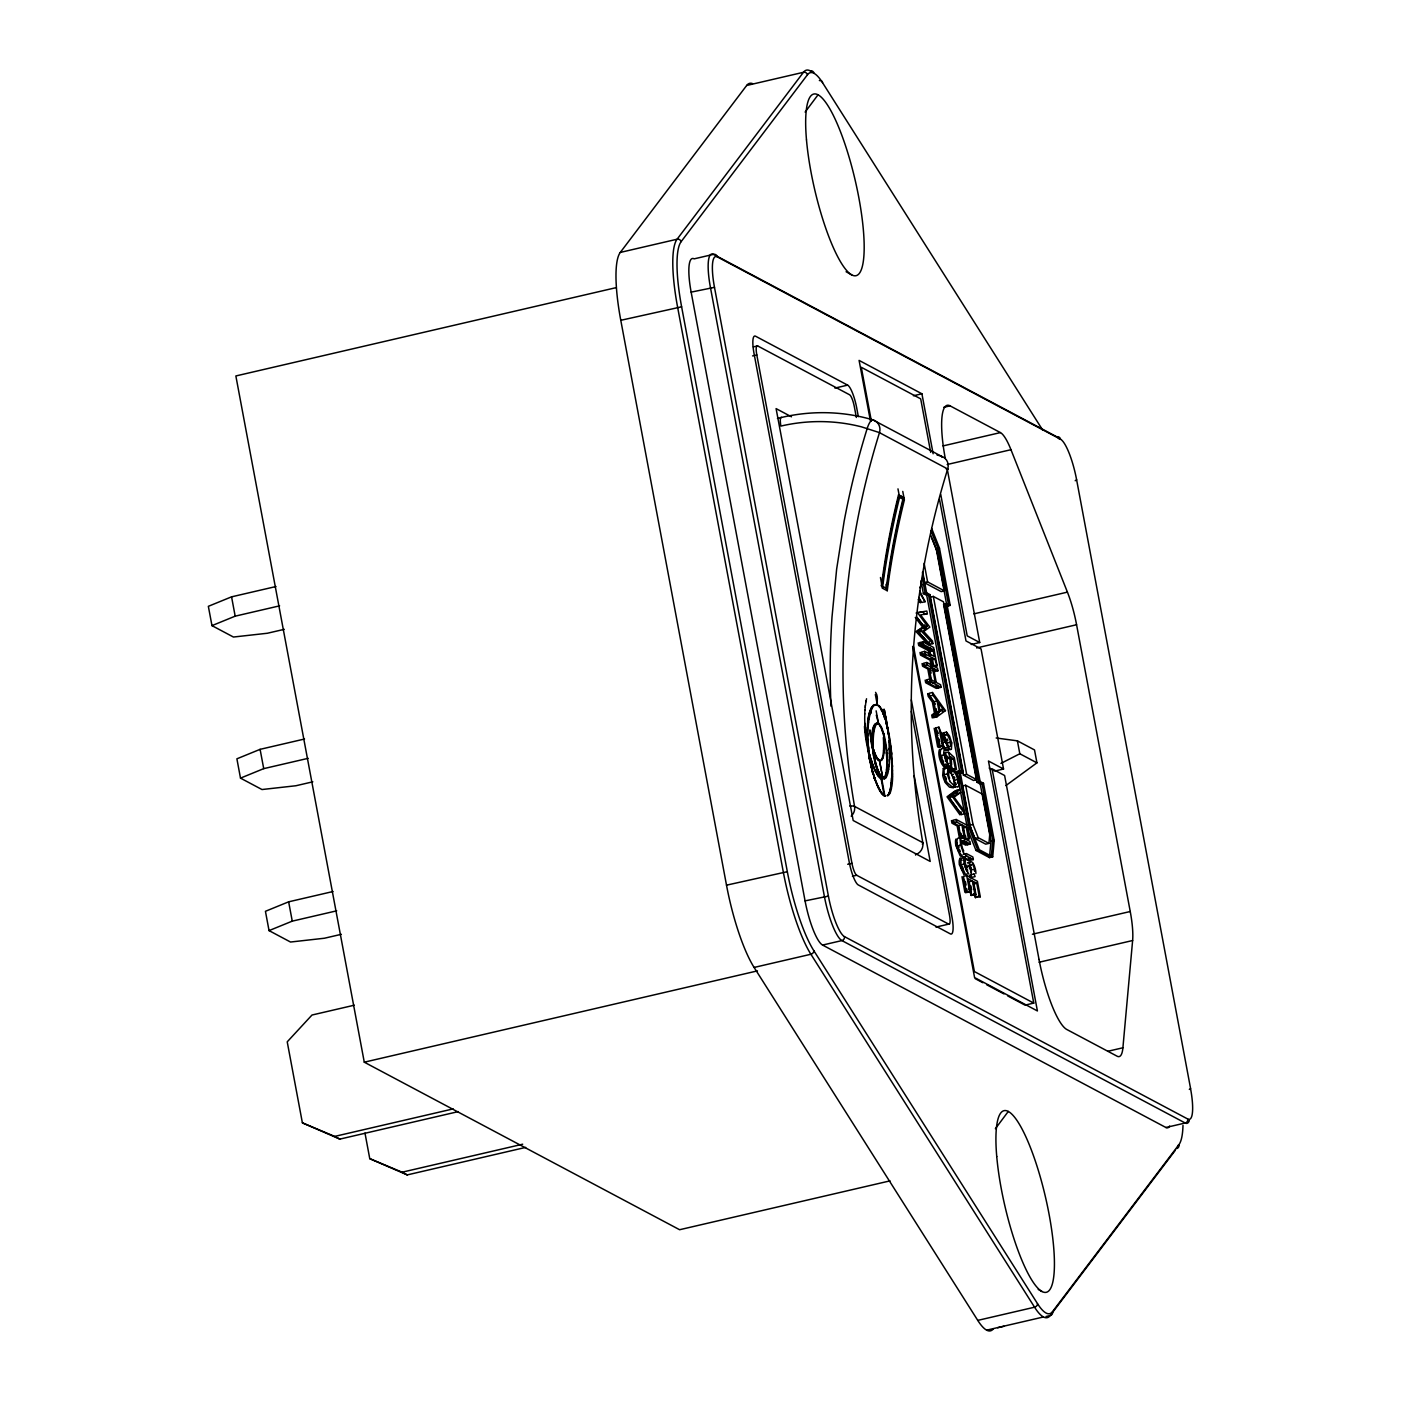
<?xml version="1.0" encoding="UTF-8"?>
<svg xmlns="http://www.w3.org/2000/svg" width="1401" height="1401" viewBox="0 0 1401 1401"><rect width="100%" height="100%" fill="white"/><g stroke="black" fill="none" stroke-linecap="round" stroke-linejoin="round"><path stroke-width="1.5" d="M891.912 772.827L891.859 771.128M891.701 776.487A46.075 9.089 83.5 0 0 891.772 773.527L891.894 770.165A46.058 8.879 83.9 0 0 891.859 766.82L891.736 765.366M889.372 756.943L889.372 753.125M892.542 773.79L892.542 770.2M872.193 739.378L872.245 737.609M954.291 784.595L954.291 784.525A8.424 1.874 76.9 0 1 954.274 785.278M872.893 737.539L872.841 739.308A27.512 7.53 83 0 0 872.841 742.495L872.911 743.318M864.767 713.862L864.925 710.009M867.289 730.884L867.359 727.364L867.289 730.762A46.058 13.502 82.8 0 0 867.201 734.071M947.199 762.809L948.442 763.563A15.709 3.502 76.9 0 0 948.81 763.843L945.745 764.718M883.628 748.257L883.593 748.817A27.39 5.954 83.4 0 1 883.506 750.288M884.259 748.081L884.241 748.817A27.372 5.989 83.3 0 1 884.189 750.323L884.136 750.778M891.789 776.697L891.789 778.273M886.78 765.874L886.798 765.121A27.39 6.042 83.8 0 0 886.78 761.181L886.798 760.358A27.39 5.762 83.6 0 0 886.763 758.659L886.71 757.941A27.39 5.727 83.6 0 0 886.185 750.778L886.08 750.008A27.39 5.762 83.6 0 0 885.87 748.116L885.747 747.223A27.39 6.042 83.8 0 0 884.661 740.288L884.469 739.518M889.302 759.902L889.25 761.216M892.437 778.185L892.49 776.872M886.78 765.787L886.78 765.682A27.39 5.954 83.4 0 1 886.675 767.258M887.428 765.699L887.446 765.051A27.372 5.972 83.7 0 0 887.393 761.181L887.446 760.288A27.355 5.727 83.6 0 0 886.5 748.046L886.395 747.153A27.372 5.972 83.7 0 0 885.257 740.323L885.134 739.553A27.372 6.094 83.8 0 0 884.767 737.907L884.609 737.066A27.39 6.322 84.1 0 0 883.646 733.459L883.611 733.406M891.789 776.925L891.736 778.01M868.095 726.979L867.937 730.814A45.988 13.362 82.9 0 0 867.955 734.142M867.447 727.031L867.394 726.891A46.075 13.152 83.1 0 1 867.604 723.914M883.523 750.428L883.471 751.041A27.407 6.042 83.2 0 1 883.33 752.302L883.295 753.002A27.407 6.147 83 0 1 883.12 754.141L883.068 754.701A27.407 6.217 82.8 0 1 882.823 755.787L882.77 756.225M886.693 767.31L886.658 767.836A27.407 6.042 83.2 0 1 886.518 769.272L886.483 769.814M947.619 745.927L946.848 743.178M889.022 764.928L888.917 766.102M892.192 781.898L892.087 783.071M891.491 781.933L891.439 783.159M988.931 843.402L989.842 833.42L982.504 794.192L965.657 785.243L962.417 785.996L969.755 825.224L975.008 838.463L985.691 844.155L988.931 843.402L978.248 837.71L972.995 824.453L965.657 785.243M976.882 782.248L980.122 781.495L983.502 783.282L994.202 840.46L992.714 856.852L989.456 857.605L990.945 841.213L980.245 784.035L976.882 782.248L943.573 604.339L946.831 603.586L950.193 605.372L939.493 548.194L931.665 528.422M1039.034 959.492A63.518 14.15 76.9 0 0 1066.774 1029.472L1117.105 1056.196A45.147 10.052 76.9 0 0 1122.902 1047.79L1132.621 940.526L1039.052 962.259M865.153 707.05L865.275 705.719M867.674 724.072L867.709 722.916M868.322 724.002L868.445 722.688M961.033 864.767L965.412 874.382L968.686 873.646L965.797 869.268L965.324 865.415M966.567 867.324L966.813 865.082M969.86 865.993L966.585 867.131M970.998 867.639L970.543 871.422M867.692 723.844L867.727 722.688M867.709 723.616L867.762 722.478A46.075 12.872 83.4 0 1 868.182 718.731M966.532 867.569L966.27 869.688M969.807 866.624L969.51 868.97M969.86 865.941L970.052 864.312M872.49 733.879L872.56 733.196A27.407 7.198 83.4 0 1 872.7 731.795L872.823 731.217A27.407 7.11 83.6 0 1 873.401 728.31L873.559 727.855M873.138 733.826L873.226 733.126A27.372 7.145 83.5 0 1 873.716 730.026M967.583 870.161L967.39 871.597M955.727 785.155L955.727 785.103A8.424 1.874 76.9 0 0 955.78 784.262L955.78 784.122A6.672 1.489 76.9 0 0 955.727 782.914M883.961 752.757L884.013 752.284A27.372 6.094 83.1 0 0 884.154 751.024M887.113 769.885L887.183 769.237A27.372 6.094 83.1 0 0 887.323 767.993L887.341 767.223A27.372 5.989 83.3 0 0 887.446 765.839M946.901 765.717L946.183 767.275L949.755 766.662A19.912 4.431 76.9 0 0 950.368 766.75L951.612 764.613L951.297 759.64M887.131 769.955A27.39 6.182 82.9 0 1 886.973 771.145L886.956 771.075M886.921 771.303L886.886 771.583A27.39 6.269 82.6 0 1 886.693 772.792M888.514 769.324L888.357 770.305M865.765 701.989L865.976 700.815M868.305 719.011L868.445 717.575A46.093 12.504 83.8 0 1 869.093 714.282L869.391 713.319M868.953 718.958L869.145 717.785M868.34 718.801L868.41 717.767M890.931 787.064L891.001 786.119A46.093 9.772 82.8 0 0 891.316 782.756M947.304 748.887L946.848 750.183L950.246 749.482A16.882 3.765 76.9 0 0 950.649 749.588M951.997 771.986L946.463 767.398A19.912 4.431 76.9 0 0 947.111 767.503L948.337 765.646L943.626 753.458L944.467 755.822M948.302 765.787L949.475 766.54M949.3 769.744L948.6 774.893A5.219 1.156 76.9 0 0 949.633 778.22M873.699 729.939L873.821 729.361A27.39 6.987 84 0 1 874.101 728.345L874.224 727.784A27.407 6.917 84.2 0 1 875.012 725.7L875.187 725.298A27.407 6.812 84.7 0 1 876.133 723.984L876.168 723.932M886.027 772.809L885.975 773.072A27.407 6.304 82.5 0 1 885.257 775.401L885.134 775.751A27.407 6.41 82 0 1 884.802 776.364L884.696 776.574A27.407 6.445 81.8 0 1 884.276 777.1M886.658 772.792L886.588 773.107A27.407 6.34 82.4 0 1 886.325 774.21L886.203 774.525M948.705 748.905L948.179 750.025A16.409 3.66 76.9 0 1 948.057 750.165M869.828 714.528L870.074 713.547M890.108 790.847L890.265 789.796A46.11 10.122 82.2 0 0 890.773 787.012M890.248 790.322L890.16 790.199A46.11 10.402 81.6 0 1 889.267 792.423M890.843 790.357L890.878 790.217A46.093 10.297 81.8 0 0 891.631 787.642M890.125 790.322L890.09 790.462A46.11 10.402 81.6 0 1 889.32 792.703L889.04 793.246M950.649 746.225L950.193 740.341L947.514 735.157A17.477 3.888 76.9 0 0 947.234 734.895L946.516 732.128L943.276 732.881L943.976 735.648A17.477 3.888 76.9 0 1 944.204 735.84L947.566 744.194M1190.587 1088.577L1076.616 479.772A36.759 8.196 76.9 0 0 1060.557 439.266A3.345 3.205 -62 0 0 1056.774 436.779L713.477 254.352L694.16 258.852A40.104 8.931 76.9 0 0 691.148 292.126L805.067 900.878A40.104 8.931 76.9 0 0 822.58 945.062L1165.895 1127.49L1185.211 1123.007A3.345 3.205 -62 0 0 1187.768 1119.031A36.759 8.196 76.9 0 0 1190.535 1088.542L1189.326 1089.435M950.193 763.545L950.158 758.834M870.476 710.36L870.494 709.957A46.11 11.891 85.1 0 1 871.545 707.803L871.755 707.347M882.718 756.277A27.407 6.304 82.5 0 1 882.07 758.449L882.087 758.484M882.735 758.379L882.63 758.641A27.407 6.427 81.9 0 1 881.754 760.078M959.615 859.076L960.315 857.902L961.296 860.529M961.086 858.743L965.044 856.799L966.025 859.426L962.767 860.179M964.343 857.99L965.044 856.799M882.035 758.606L882.017 758.659A27.407 6.41 82 0 1 881.089 760.13M886.15 776.066L886.01 776.364A46.128 10.578 81 0 1 884.994 777.87M885.8 775.611L885.905 775.348A27.407 6.392 82.1 0 0 886.203 774.63M886.745 776.066L886.78 775.961A46.128 10.525 81.2 0 0 887.639 774.053M967.285 862.981L970.525 862.228M957.811 786.854L955.272 786.784L950.368 781.968A14.921 3.327 76.9 0 1 949.79 780.935L949.72 780.795M874.522 725.35L874.417 725.56A27.407 6.952 84.1 0 0 873.541 727.784M955.254 786.837L955.237 786.872A18.003 4.01 76.9 0 1 955.114 787.064L953.626 787.415A18.003 4.01 76.9 0 0 953.731 787.239L953.888 786.942A12.539 2.784 76.9 0 0 954.011 786.661M871.58 708.013L871.877 707.155A46.128 11.698 85.7 0 1 872.963 705.614L873.226 705.474M919.739 587.684L921.858 584.567M805.12 112.098L818.044 94.795M995.375 1128.716L1008.3 1111.431M993.449 1328.708A83.552 18.616 76.9 0 1 977.758 1320.39L754.106 967.443A83.552 18.616 76.9 0 1 726.506 885.169L620.783 320.304A83.552 18.616 76.9 0 1 620.293 252.425L746.663 85.479A83.552 18.616 76.9 0 1 752.565 83.622M1182.987 1125.388A80.207 17.863 76.9 0 1 1178.906 1144.67L1052.536 1311.616A80.207 17.863 76.9 0 1 1037.493 1303.63L813.823 950.684A80.207 17.863 76.9 0 1 787.327 871.685L681.622 306.819A80.207 17.863 76.9 0 1 681.131 241.655L807.501 74.708A80.207 17.863 76.9 0 1 822.562 82.712L1042.694 430.107M1175.299 1150.326L1050.242 1315.521L1046.039 1316.502M888.094 794.752L888.146 794.682A46.128 10.578 81 0 0 889.005 793.071M884.504 778.868A46.145 10.858 80.4 0 0 885.274 778.291L885.66 777.87M951.297 749.412A16.409 3.66 76.9 0 0 951.402 749.307L951.769 743.003M943.258 768.519L942.733 775.208M939.581 749.342C937.584 752.95 939.686 763.685 945.027 767.766A19.912 4.431 76.9 0 0 945.64 767.853L945.325 767.836M941.052 748.992C939.02 752.582 941.262 762.792 946.06 767.188M887.831 795.05L887.884 794.98A46.128 10.683 80.4 0 1 887.078 795.61M944.309 748.239L943.696 753.213M945.745 768.448L944.011 769.569L944.204 774.858A8.529 1.891 76.9 0 0 946.463 781.39L946.551 781.688A14.921 3.327 76.9 0 0 947.076 782.651L953.328 787.782L949.475 787.134L945.675 783.124A14.921 3.327 76.9 0 1 945.062 782.038L945.062 782.038M873.103 705.596L873.086 705.929A46.128 11.698 85.7 0 0 871.895 707.26M873.156 705.876L873.348 705.368A46.128 11.593 86.2 0 1 874.206 704.738M947.969 767.415L947.461 774.105A8.529 1.891 76.9 0 0 949.703 780.637M957.986 786.732L958.354 786.311A18.003 4.01 76.9 0 0 958.459 786.154L958.617 785.856A12.539 2.784 76.9 0 0 958.792 785.331L958.827 785.19A10.175 2.259 76.9 0 0 958.967 784.455L958.985 784.35A8.424 1.874 76.9 0 0 959.02 783.509L959.02 783.369A6.672 1.489 76.9 0 0 958.722 780.094L958.652 779.832A8.143 1.821 76.9 0 0 956.445 773.387M943.328 768.448L944.887 768.168M940.036 711.375L943.101 709.116L938.425 702.759L940.036 711.375L936.796 712.128L936.148 708.678M932.436 692.497L945.447 710.605L936.989 716.822L933.731 717.575L933.206 714.755L939.178 712.006L937.111 700.955L932.961 695.316L932.436 692.497L929.178 693.25L929.721 696.087L933.854 701.708L935.921 712.759M933.206 714.755L939.178 712.006M937.339 714.177L932.26 717.907L931.735 715.088L934.449 713.091L932.383 702.059L928.233 696.42L927.707 693.6L935.465 704.143M933.731 717.575L938.81 713.845M948.495 796.451L956.971 790.234L960.21 789.481L951.752 795.698L948.495 796.451L961.524 814.559L964.764 813.806L951.752 795.698M952.698 795.838L949.37 798.272L959.51 812.072L960.035 814.892L947.023 796.801L955.482 790.584L956.025 793.404M952.505 796.714L960.736 792.301L954.099 797.187L964.238 810.986M1005.848 785.593L1036.933 762.845L1034.516 749.938L1017.406 740.849L996.164 737.994M927.322 613.708L920.545 614.916L929.826 627.123L923.679 631.483L932.418 640.957L932.908 643.619L929.669 644.372L917.497 630.783L927.322 625.967L917.48 612.622L926.814 611.029L927.322 613.708L924.065 614.461L923.574 611.782L916.096 613.06M917.497 630.783L927.322 625.967M922.086 630.66L918.951 632.587L927.69 642.061L928.198 644.705L916.114 631.658L922.594 627.07L915.291 617.456M923.557 630.327L926.674 628.401M1000.909 763.405L1019.823 753.756L1036.933 762.845M275.997 586.529L231.568 596.844L208.346 606.318L211.971 625.634L233.442 637.035L267.363 633.252L284.28 629.329M211.971 625.634L235.175 616.16L279.605 605.845M304.542 739.01L260.096 749.342L236.892 758.817L240.499 778.133L261.987 789.534L295.891 785.751L312.826 781.811M240.499 778.133L263.721 768.641L308.15 758.326M333.07 891.509L288.641 901.824L265.437 911.298L269.045 930.614L290.515 942.032L324.437 938.232L341.354 934.309M269.045 930.614L292.266 921.14L336.695 910.825M875.695 704.703L874.889 705.001A46.145 11.576 86.4 0 0 874.049 705.649L873.734 705.894A46.145 11.628 86 0 0 872.595 707.558M1075.197 480.736L1076.668 479.807M948.53 767.083L952.102 768.203L955.412 771.461A17.758 3.958 76.9 0 1 955.605 771.758L955.867 772.214A14.728 3.275 76.9 0 1 956.358 773.072M746.663 85.479L803.456 72.292A83.552 18.616 76.9 0 1 812.317 72.257M620.293 252.425L677.086 239.221L803.456 72.292A3.345 3.205 37.1 0 1 807.501 74.708M616.3 287.608L235.858 375.958L364.278 1062.186L679.608 1229.728L890.02 1180.868M691.148 292.126L714.492 287.363L828.411 896.115A36.759 8.196 76.9 0 0 844.47 936.621L1187.768 1119.031M620.783 320.304L681.622 306.819M753.37 346.888L757.626 345.907L849.601 394.784A10.858 2.417 76.9 0 1 854.347 406.745L856.361 417.48M752.565 355.907L756.803 354.908A10.858 2.417 76.9 0 1 757.626 345.907M834.908 388.095L847.64 385.135A20.787 4.623 76.9 0 1 856.729 408.041L858.34 416.64M777.45 418.391L781.688 417.41A190.483 182.305 -62 0 1 872.998 419.897L941.227 456.166A10.437 2.977 -73.6 0 1 941.997 457.391M913.399 395.765L921.911 393.786L933.136 453.784M943.696 407.323L950.071 405.852L1000.402 432.594A45.147 10.052 76.9 0 1 1010.962 449.686L1067.422 592.133A45.147 10.052 76.9 0 1 1076.581 624.741L1130.239 911.508A45.147 10.052 76.9 0 1 1132.621 940.544M942.978 445.921L1000.402 432.594M947.164 464.519L1010.962 449.703M930.754 535.094L936.253 548.947L939.493 548.194M922.418 572.361L924.362 582.676L927.602 581.923L944.449 590.872L937.111 551.661L931.858 538.404M920.982 580.89L923.364 593.586L926.621 592.833L929.984 594.637L963.275 772.546L960.035 773.299L956.655 771.513L969.404 838.621L966.165 839.374L965.447 835.539M944.449 590.872L941.209 591.625L924.362 582.676M923.364 593.586L926.744 595.39L929.984 594.637M933.346 596.423L930.106 597.176L963.398 775.086L973.502 780.462L976.76 779.709L943.468 601.8L933.346 596.423L966.655 774.333L976.76 779.709M919.651 590.819L925.08 601.712L921.823 602.465L918.723 597.421M950.193 605.372L946.953 606.125L936.253 548.947M973.853 613.866L1067.422 592.133M917.585 631.308L920.842 630.555L932.908 643.619M930.387 648.243L930.877 650.835L920.177 645.16L919.704 642.569L922.944 641.816L933.644 647.49L934.134 650.082L929.931 651.027L930.702 655.16M920.177 645.16L923.434 644.39L922.944 641.816M924.73 651.377L921.49 652.13L921.981 654.722L931.577 659.818L934.817 659.065L937.076 665.86L934.274 650.852L933.171 650.274L934.344 656.474L924.73 651.377L925.22 653.969L934.817 659.065M934.274 650.852L929.931 651.027M921.981 654.722L925.22 653.969M971.208 644.495L979.719 642.516L947.286 469.23M976.62 647.945L1076.563 624.741M931.823 669.976L934.747 671.534L938.005 670.764L937.514 668.189L926.814 662.498L923.574 663.251L924.047 665.843L929.266 668.61L932.506 667.857L935.132 681.832L929.914 679.047L926.674 679.818L927.147 682.392L937.847 688.084L941.104 687.331L940.614 684.739L936.218 682.41L932.978 683.163M924.047 665.843L927.304 665.09L932.506 667.857M931.577 659.818L932.733 666.035L935.991 665.282M932.733 666.035L937.076 665.86M927.147 682.392L930.404 681.639L941.104 687.331M929.721 696.087L932.961 695.316M933.854 701.708L937.111 700.955M939.861 709.869L943.101 709.116M942.208 711.358L945.447 710.605M947.829 746.838L941.157 733.826L943.503 746.365L939.16 746.54L935.675 727.925L938.915 727.154C949.318 755.051 947.882 738.66 941.84 733.266M943.784 735.507L947.041 734.737M941.997 742.775L945.237 742.022M947.374 742.933L950.614 742.18M939.16 746.54L942.4 745.787L944.099 747.293M945.78 750.603L945.29 748.011L941.752 748.747M946.288 747.521L949.528 746.768M940.614 755.612L943.854 754.859M950.281 759.64L953.503 758.939L955.342 768.729L956.445 769.307L954.221 757.416L948.389 751.987L945.237 753.108M948.074 768.519L951.332 767.766M952.102 769.482L955.342 768.729M947.847 770.76C952.82 768.168 957.041 774.63 957.601 779.534M953.188 770.06L956.445 769.307M956.655 771.513L959.913 770.743L963.275 772.546M944.186 774.7L947.426 773.947M963.398 775.086L966.655 774.333M957.583 779.411L954.361 780.287L951.156 773.299A14.728 3.275 76.9 0 1 951.629 774.158L951.699 774.298M939.528 499.544L965.99 640.94L981.068 648.943L1003.536 769.026L994.798 771.058L989.141 768.046M951.559 787.134L954.869 786.416M980.245 784.035L983.502 783.282M948.6 796.976L951.839 796.223M966.9 825.171L956.2 819.497L952.943 820.25L953.433 822.842L958.652 825.609L961.892 824.856L964.694 839.724L962.907 835.521M953.433 822.842L956.69 822.089L961.892 824.856M969.755 825.224L972.995 824.453M968.319 838.043L966.287 827.185L963.03 827.938L965.061 838.796L969.404 838.621M992.714 856.852L979.229 849.689L970.613 827.938L967.373 828.692L975.989 850.442L989.456 857.605M726.506 885.169L787.327 871.685M958.652 825.609L960.683 836.467L965.026 836.292L962.995 825.434L966.287 827.185M960.683 836.467L965.026 836.292M958.074 838.096L961.331 837.343M847.693 864.277L851.948 863.296A10.858 2.417 76.9 0 0 856.694 875.257L948.67 924.135A10.858 2.417 76.9 0 0 949.493 915.133L911.35 711.34M960.228 838.796L963.485 838.043L969.947 841.476L970.42 844.067L967.18 844.821L960.771 841.406L964.028 840.653L970.42 844.067M975.008 838.463L978.248 837.71M963.188 854.347L966.445 853.594L972.854 856.992L973.327 859.584L970.087 860.337C963.538 860.196 953.17 847.132 960.648 844.575A9.719 2.172 76.9 0 1 960.771 837.903M990.945 841.213L994.202 840.46M852.438 876.238L856.694 875.257M975.989 850.442L979.229 849.689M963.625 856.904L966.865 856.151L973.327 859.584M354.313 1005.2L312.003 1015.024L287.223 1041.836L302.388 1122.849L339.83 1139.118L458.32 1111.606M968.494 862.508L971.734 861.755M805.067 900.878L828.411 896.115M961.068 864.96L964.256 863.857M969.019 865.117L972.276 864.364M967.986 866.256L971.243 865.503M980.297 896.815L979.211 896.237L976.777 883.313L973.537 884.066L975.954 896.99L980.297 896.815L977.39 881.299L966.708 875.625L963.45 876.378L966.357 891.894L970.7 891.719L966.357 891.894M973.783 893.645L975.586 897.918L972.399 880.966L969.142 881.737L971.576 894.661L972.662 895.239L975.919 894.486L973.502 881.562L976.777 883.313M971.576 894.661L975.919 894.486M975.954 896.99L979.211 896.237M822.58 945.062L841.896 940.579L1185.211 1123.007A40.104 8.931 76.9 0 0 1189.361 1120.537M754.106 967.443L810.899 954.256A3.345 2.749 -32.4 0 0 813.823 950.684M935.938 927.094L948.67 924.135M364.278 1062.186L757.468 970.875M1032.414 934.222L1130.239 911.508M302.388 1122.849L334.716 1136.404L453.206 1108.891M1003.536 769.026L988.458 761.006L1033.763 1003.098L1025.024 1005.13L1007.774 995.953M364.978 1133.076L369.759 1158.662L402.105 1172.199L522.696 1144.197M369.759 1158.662L407.218 1174.914L525.69 1147.401M1107.998 1051.24L1122.884 1047.79M977.758 1320.39L1034.568 1307.203A3.345 2.749 -32.4 0 0 1037.493 1303.63M986.654 1330.162L1043.447 1316.975M997.652 1327.745L1003.957 1326.274M882.823 779.131L881.089 778.851A46.128 10.7 79.9 0 1 879.04 777.135L877.902 775.804M875.572 692.339C879.898 698.731 874.399 704.703 878.97 705.754M885.572 795.978L884.889 795.715A46.163 10.735 80 0 1 882.858 794.122M955.902 784.367L954.519 783.895A6.602 1.471 76.9 0 0 954.449 780.392M881.387 585.828L882.035 585.881A782.686 749.062 -62 0 1 899.144 495.096L898.514 494.938A783.352 749.693 -62 0 0 881.387 585.828L886.815 588.438A782.686 749.062 -62 0 1 903.925 497.635L899.144 495.096M886.815 588.438L886.185 588.367A783.352 749.693 -62 0 1 903.312 497.495L898.514 494.938M950.001 769.674L951.822 770.357M882.122 779.236L881.159 778.886L884.259 795.821L885.239 795.943M885.292 796.206L884.276 795.593A46.11 10.7 79.9 0 1 882.157 793.842L881.141 792.668A46.128 10.788 80.2 0 1 879.986 791.057L879.548 790.269M877.902 705.456L876.168 704.44L877.044 704.721A46.163 11.576 86.7 0 0 875.975 704.65M876.29 704.721L876.361 704.738A46.128 11.558 86.6 0 0 875.327 704.685M946.253 468.985L948.092 469.212L879.198 432.524L861.597 426.885A179.696 171.973 -62 0 0 826.485 421.736L824.401 421.666A179.748 172.025 -62 0 0 784.175 425.344L780.9 426.079A10.437 2.329 76.9 0 1 781.688 417.41M884.907 795.856L884.259 795.821A46.128 10.7 79.9 0 1 882.21 794.104L881.947 793.877M884.889 796.101L881.719 778.746M945.412 750.516L945.517 750.568A16.882 3.765 76.9 0 0 945.92 750.691M844.47 936.621A3.345 3.205 -62 0 1 841.896 940.579A40.104 8.931 76.9 0 1 824.383 896.395L710.465 287.643A40.104 8.931 76.9 0 1 713.477 254.352A3.345 3.205 -62 0 1 717.259 256.856L1060.557 439.266M921.911 393.786L859.093 360.407L870.371 420.633M847.64 385.135L755.612 336.24A20.787 4.623 76.9 0 0 754.036 353.49L849.216 862.053A20.787 4.623 76.9 0 0 858.305 884.959L950.333 933.872A20.787 4.623 76.9 0 0 951.909 916.622L911.333 699.887M791.495 416.815L776.101 408.619L853.174 820.496L930.194 861.422L914.135 775.611M897.971 488.861L899.582 497.408L904.363 499.947A782.686 749.062 -62 0 0 887.253 590.749L882.455 588.21L880.458 577.51M979.719 642.516L967.215 635.879L940.754 494.483M919.704 642.569L934.134 650.082M929.546 651.955L928.443 651.377L929.231 655.51M925.763 655.545L920.019 652.481L920.492 655.073L930.089 660.169L931.262 666.368M938.005 670.764L933.609 668.435L936.218 682.41M925.658 665.493L922.086 663.601L922.576 666.193L927.795 668.96L930.036 680.921M930.404 682.917L925.185 680.15L925.676 682.742L936.376 688.416L935.886 685.842M955.044 822.492L951.472 820.601L951.962 823.175L957.163 825.942L959.195 836.817L960.298 837.395L958.266 826.537M960.368 839.987L965.219 842.579L965.709 845.153L960.893 842.596M972.399 880.966L968.284 878.795L971.191 895.589L968.704 887.621M1033.763 1003.098L974.378 971.541L913.61 646.842M975.219 978.651L982.872 982.731M986.707 984.763L1003.957 993.922M334.716 1136.404L339.83 1139.118M402.105 1172.199L407.218 1174.914M966.83 856.116L963.258 852.456L960.736 845.066M846.099 271.741L851.755 274.911M948.565 771.11L950.999 773.054A17.758 3.958 76.9 0 0 950.684 772.564L947.847 769.622M1038.229 1289.428L1042.011 1291.529M877.376 705.123L875.327 694.493M944.256 765.051L944.116 764.964A15.709 3.502 76.9 0 1 943.714 764.666L940.211 756.417A5.832 1.296 76.9 0 1 939.983 753.843M963.976 874.749L959.527 864.96M946.516 732.128L949.528 736.015L951.717 742.775M943.276 732.881L944.957 734.544M949.755 749.185L948.179 747.416M942.278 735.823L942.505 735.98A17.477 3.888 76.9 0 1 942.715 736.173L945.885 743.195M878.252 705.736L878.322 705.806A46.128 11.558 86.6 0 1 879.18 706.682M946.305 749.78L944.975 748.204M945.202 764.316A15.709 3.502 76.9 0 0 945.342 764.438L945.132 764.245M953.503 758.939L950.649 756.855M943.661 753.09L948.039 757.153M878.304 759.482L878.55 759.745A27.425 6.48 81.4 0 0 881.562 760.235M882.823 793.999L881.789 792.773A46.145 10.858 80.4 0 1 880.634 791.197L880.161 790.304M948.81 746.173L948.039 745.157M879.881 706.682L881.001 708.17A46.145 11.576 86.4 0 1 882.07 709.764L882.297 710.43M879.198 706.454L879.67 707.05M972.609 862.508L972.697 862.631A10.508 2.347 76.9 0 1 972.995 863.034L973.327 863.594M969.352 863.279L969.439 863.384A10.508 2.347 76.9 0 1 969.702 863.716M881.614 793.456L880.984 792.458M879.443 706.734L879.881 707.33M924.257 624.828L926.586 627.876M916.762 617.105L924.065 626.72M916.99 617.543L925.098 628.226M878.497 775.646L879.688 777.082A46.163 10.735 80 0 0 881.719 778.781M878.55 775.699L878.585 775.751A46.145 10.858 80.4 0 1 877.464 774.228M880.126 707.68L880.353 708.205A46.128 11.471 86.4 0 1 881.264 709.589L881.649 710.465M879.986 791.18L879.478 790.146M880.213 774.753L880.091 774.543A27.425 6.567 81.7 0 1 878.76 772.039M919.897 593.306L925.08 601.712M918.268 599.453L920.352 602.815L919.792 599.786M876.658 773.965L876.746 774.088A46.128 10.788 80.2 0 0 877.814 775.594M944.519 747.504L942.225 743.248M943.083 747.906L942.05 746.103M880.248 790.427L880.318 790.567A46.145 11.085 80.8 0 1 876.641 783.282L876.448 782.423M963.765 851.072L963.17 849.882A5.674 1.261 76.9 0 1 961.857 845.836L961.734 845.066A6.637 1.471 76.9 0 1 961.524 841.546M959.037 852.176L958.442 850.985A5.674 1.261 76.9 0 1 957.146 846.94L957.006 846.151A6.637 1.471 76.9 0 1 956.795 842.649M880.196 726.226L880.423 726.646A27.407 6.795 84.8 0 1 880.879 727.487M881.194 709.431L881.597 710.342M960.333 851.51L959.965 850.74A5.674 1.261 76.9 0 1 959.527 849.689M881.544 710.079L881.474 709.939A46.128 11.348 86.1 0 1 882.84 712.566M944.939 755.332L947.286 762.056L946.848 759.307M878.655 773.229L878.847 773.597A27.407 6.48 81.4 0 0 880.826 776.539L881.054 776.802A27.407 6.462 81.3 0 0 884.101 777.275M935.675 727.925L938.407 733.388M937.847 735.56L934.187 728.257L937.672 746.873L938.775 747.469L936.428 734.93L939.703 741.479M875.572 770.725L875.117 769.762M874.854 770.673L874.469 769.867M878.672 787.537L878.287 786.732M878.112 787.8L877.604 786.556M943.573 761.951L942.768 760.078M880.879 727.539L881.106 728.03A27.407 6.655 84.8 0 1 882.192 730.779M878.725 771.898L878.55 771.478A27.407 6.707 82.1 0 1 878.024 770.287L877.849 769.762A27.407 6.812 82.3 0 1 877.306 768.378L877.149 767.801A27.39 6.917 82.5 0 1 875.38 761.654L875.205 760.761A27.372 7.25 82.9 0 1 873.016 733.914M874.609 752.635L874.819 753.178A27.407 6.707 82.1 0 0 875.345 754.509L875.59 754.999A27.425 6.567 81.7 0 0 876.833 757.468L877.079 757.836A27.425 6.497 81.4 0 0 878.304 759.5M969.334 875.1L970.403 877.709M883.506 713.056L883.891 714.02M882.875 712.986L883.173 713.897M873.716 766.592L873.261 765.454M872.998 766.505L872.63 765.559M883.243 714.055L882.805 712.829A46.128 11.348 86.1 0 0 881.667 710.237M882.192 729.028L882.402 729.588A27.407 6.532 84.5 0 1 882.823 730.832L883.05 731.392A27.407 6.427 84.3 0 1 883.436 732.776L883.663 733.388M930.965 530.734L938.022 548.527L948.722 605.722L945.36 603.919L978.651 781.828L982.013 783.632L992.714 840.81L991.225 857.184L977.758 850.022L969.142 828.271L958.442 771.093L961.804 772.879L928.513 594.97L925.133 593.183L922.366 578.35M947.251 739.045L947.759 740.621M874.119 751.251L873.909 750.656A27.39 6.917 82.5 0 1 873.453 749.307L873.383 749.885A26.742 7.338 83 0 0 873.488 750.866L873.559 751.251M873.488 751.426L873.453 751.356A27.407 6.76 82.2 0 0 873.961 752.67M882.192 730.832L882.402 731.445A27.407 6.48 84.4 0 1 882.823 732.688L883.015 733.441M873.313 750.918L873.401 751.181A27.512 7.53 83 0 0 873.996 754.631L874.189 755.647M871.93 761.794L871.492 760.498M871.282 761.899L870.862 760.603M875.1 778.763L874.679 777.467M874.469 778.851L874.049 777.52M874.399 778.641L873.979 777.292M885.029 717.207L885.397 718.345M965.149 867.499L964.291 864.102M884.399 717.172L884.749 718.398M884.696 718.205L884.329 716.979A46.11 11.103 85.6 0 0 883.278 713.722M948.547 752.53L949.913 757.626M945.307 753.283L946.673 758.379M873.278 748.607L873.296 748.694A27.39 7.04 82.7 0 1 872.193 744.667L872.052 743.896M872.175 739.343A27.722 7.583 83 0 0 872.21 742.548L872.245 742.968A26.987 7.408 83 0 0 872.28 743.843L872.805 749.342A27.407 6.865 82.4 0 0 873.278 750.691M870.249 756.417L869.863 754.981M873.436 773.37L873.033 771.951M869.618 756.505L869.215 755.086M872.788 773.475L872.403 772.021M872.718 773.247L872.333 771.793M942.173 758.256L941.665 755.997M872.14 746.996L872.158 747.083A27.407 6.987 82.6 0 0 872.595 748.537L872.595 748.537M886.465 722.04L886.798 723.336M885.765 721.813L886.045 722.951A46.093 10.297 84.7 0 1 887.236 727.137M885.817 722.023L886.097 723.161M950.736 757.188L951.016 758.274A5.902 1.313 76.9 0 1 951.174 759.027L951.244 759.377M947.496 757.941L947.759 759.027M946.025 758.291L946.288 759.377A5.902 1.313 76.9 0 1 946.446 760.13L946.516 760.463M886.15 723.389L886.045 722.898A46.093 10.297 84.7 0 1 887.183 726.874M944.992 757.818L945.185 758.712M868.725 750.568L868.375 749.045A46.023 13.064 82.6 0 1 867.587 745.77M868.095 750.656L867.744 749.132A46.075 12.907 82.6 0 1 867.096 745.7L866.238 741.532A46.058 13.362 82.7 0 1 865.748 738.012L865.45 736.401A46.04 13.572 82.7 0 1 864.47 726.366M871.912 767.538L871.562 766.014M870.914 766.084L871.264 767.625M871.212 767.38L870.862 765.839M874.574 760.953L874.732 761.671A27.407 6.865 82.4 0 0 876.448 767.643L876.658 768.396A27.407 6.76 82.2 0 0 877.149 769.639L877.376 770.322A27.407 6.602 81.8 0 0 878.602 773.054M884.591 710.482L884.907 711.901M887.779 727.434L888.076 728.87M883.943 710.535L884.259 711.953M887.078 727.224L887.271 728.205M887.131 727.469L887.428 728.923M949.966 757.836L946.708 758.589M975.534 869.986L975.446 869.566A7.198 1.611 76.9 0 0 973.345 863.734M867.674 745.682L866.886 741.444A45.988 13.467 82.7 0 1 866.273 737.977M869.968 761.549L870.196 762.739L869.391 758.361A46.058 13.362 82.7 0 1 868.865 754.719L868.62 753.37M870.144 762.477L869.373 758.239M953.906 780.777L953.923 780.935A8.143 1.821 76.9 0 0 951.717 774.49M1017.406 740.849L1019.823 753.756M1039.034 959.492L1004.605 775.506L992.101 768.851L1037.405 1010.944L974.588 977.565L912.629 646.421M930.702 452.4L920.685 398.847L861.3 367.29L871.369 421.053M946.831 603.586L980.122 781.495M924.135 563.342L927.602 581.923M922.646 571.661L926.621 592.833M959.913 770.743L970.613 827.938M926.744 595.39L960.035 773.299M902.769 491.401L904.363 499.947M929.178 641.711L929.669 644.372M932.225 658.032L933.837 666.613M934.274 668.942L934.747 671.534M937.357 685.492L937.847 688.084M956.971 790.234L957.496 793.054M960.981 811.739L961.524 814.559M966.69 842.229L967.18 844.821M969.597 857.745L970.087 860.337M950.631 761.654L951.734 767.52M930.754 658.382L932.348 666.964M968.126 858.095L968.616 860.669L960.123 855.766L955.92 845.661M949.878 765.909L950.614 769.832M930.369 669.188L931.105 673.18M961.104 833.437L961.769 837.045M970.946 886.01L971.629 889.705M929.266 668.61L931.875 682.585M928.881 669.538L930.754 679.52M926.814 662.498L927.304 665.09M929.914 679.047L930.404 681.639M936.463 714.002L936.989 716.822M938.915 727.154L942.4 745.787M956.2 819.497L956.69 822.089M966.708 875.625L969.615 891.141M938.688 738.765L940.246 747.118M965.377 881.387L966.077 885.082M966.76 888.777L967.461 892.472M963.555 879.881L965.972 892.822L964.886 892.227L961.979 876.711M886.045 584.34L887.253 590.749M876.133 710.815L878.532 723.529L876.29 715.105M756.803 354.908L851.948 863.296M231.568 596.844L235.175 616.16M260.096 749.342L263.721 768.641M288.641 901.824L292.266 921.14M953.941 781.022L953.976 781.18A6.672 1.489 76.9 0 1 954.309 784.017M885.782 716.349L886.045 717.872M888.952 733.318L889.215 734.842M945.395 759.745L945.657 761.479M888.584 734.912L888.252 733.108A46.075 9.825 84.3 0 0 887.534 728.59M871.159 739.448L870.844 737.644A27.512 7.53 83 0 1 870.336 734.247L870.354 734.071A26.742 7.338 83 0 1 870.214 732.916L869.986 730.551M888.444 734.124L888.532 734.649A46.075 9.352 84 0 1 889.215 738.169M873.699 756.61L873.401 754.876M869.548 759.307L869.408 758.501A46.058 13.362 82.7 0 1 868.918 754.981L868.778 754.456M971.173 870.109L971.208 870.284A4.326 0.963 76.9 0 1 971.383 872.158M870.091 758.554L870.844 762.652A46.023 13.064 82.6 0 0 871.492 766.119M958.477 845.766L958.634 846.589A5.674 1.261 76.9 0 0 958.985 848.043M965.359 864.47L965.464 864.995A5.429 1.208 76.9 0 0 966.918 869.32M960.631 865.573L960.736 866.098A5.429 1.208 76.9 0 0 962.189 870.424M886.64 721.515L886.623 721.392A46.023 9.177 84 0 0 885.975 718.03M885.992 721.585L885.975 721.445A46.11 10.753 85.1 0 0 884.767 717.732M886.693 721.778L887.113 724.702M889.898 739.01L890.265 741.532M889.232 738.94L889.407 740.131M870.757 736.944L870.616 736.05M873.261 753.983L873.138 753.108M889.372 739.868L889.6 741.462M866.326 737.959L866.098 736.331A45.97 13.642 82.7 0 1 864.697 718.713L864.732 717.102A45.988 13.362 82.9 0 1 864.82 713.932M868.778 754.456L868.585 753.108A46.04 13.572 82.7 0 1 867.254 735.35L867.201 733.879M889.688 742.127L889.758 742.53A46.058 8.879 83.9 0 1 890.983 752.6L891.036 753.948A46.04 8.529 83.9 0 1 891.386 758.817L891.474 759.605M887.218 725.368L887.236 725.508A45.988 8.739 83.9 0 1 887.621 729.045L887.866 730.639A45.97 8.546 83.9 0 1 888.146 733.634M890.861 745.98L891.054 747.609A45.97 8.546 83.9 0 1 892.034 759.009L892.192 760.603M882.437 777.467A27.407 7.373 82.9 0 1 872.963 751.251L872.788 750.428A27.39 7.513 83 0 1 872.263 743.388L872.245 743.073M872.893 751.321L872.823 750.656A28.09 7.706 83 0 1 872.753 749.955L872.613 748.712M890.195 746.05L890.371 747.416M886.728 749.815L886.815 750.708M883.611 733.529L883.646 733.756A27.337 5.692 83.6 0 1 884.259 743.353L884.294 744.141M868.69 748.397L868.532 746.768M868.042 748.484L867.832 746.575M865.503 731.427L865.345 729.798M864.872 731.515L864.715 729.886M868.007 748.204L867.849 746.856M891.561 752.512L891.719 754.141M890.861 752.319L891.071 754.211A46.04 8.529 83.9 0 1 891.439 759.079L891.509 760.148M873.243 748.379L872.928 743.878A26.742 7.338 83 0 1 872.893 742.828L872.893 742.565M886.991 752.6L887.061 753.388A27.337 5.692 83.6 0 1 887.201 755.139L887.253 756.015M886.36 752.687L886.413 753.458M883.821 735.525L883.891 736.418M872.525 747.714L872.543 747.871A27.39 7.53 83 0 1 872.403 745.997M888.917 742.022L889.005 743.633A45.988 8.739 83.9 0 1 889.285 753.283M872.35 745.244L872.385 745.892A27.425 6.48 81.3 0 0 880.353 760.708M868.147 741.917L868.06 740.323M867.377 740.393L867.499 741.987M867.464 741.724L867.394 740.656M864.977 724.947L864.89 723.354M892.419 765.296L892.472 766.837M891.719 765.121L891.824 766.662M889.25 748.344L889.302 749.868M883.628 743.406L883.646 744.229A27.39 5.797 83.6 0 1 883.611 748.116M867.201 734.124L867.272 735.683M867.919 735.613L867.902 734.071M947.409 750.341A16.882 3.765 76.9 0 1 947.006 750.236L946.743 750.306A16.409 3.66 76.9 0 1 946.568 750.498M944.887 755.209A5.832 1.296 76.9 0 1 944.712 752.74M957.706 779.639A6.602 1.471 76.9 0 1 957.601 783.229M953.223 774.193A8.143 1.821 76.9 0 1 953.398 774.49M954.414 776.837A8.143 1.821 76.9 0 1 954.799 777.993M946.375 778.974A5.219 1.156 76.9 0 1 945.622 776.855M957.303 845.223A9.719 2.172 76.9 0 1 957.531 838.656M964.098 863.664A9.299 2.066 76.9 0 1 964.413 858.235M960.858 864.417A9.299 2.066 76.9 0 1 961.156 858.988M972.995 865.17A4.903 1.086 76.9 0 1 974.413 868.918M970.21 866.764A4.903 1.086 76.9 0 1 971.173 869.671L974.448 869.531A4.326 0.963 76.9 0 1 974.623 871.404M975.621 870.494A6.252 1.383 76.9 0 1 975.867 873.611M970.525 865.24A7.198 1.611 76.9 0 1 970.77 865.748M963.205 869.075A5.429 1.208 76.9 0 1 962.382 866.536M965.236 864.224A6.62 1.471 76.9 0 1 965.412 860.914M944.975 781.723A8.529 1.891 76.9 0 1 942.645 775.226M955.815 845.556A9.719 2.172 76.9 0 1 956.042 839.006M959.37 864.75A9.299 2.066 76.9 0 1 959.685 859.338M970.981 872.122A6.252 1.383 76.9 0 1 971.138 874.714M960.526 865.328A6.62 1.471 76.9 0 1 960.701 862.018M830.986 706.209A793.561 759.465 -62 0 1 832.001 617.053L836.642 569.139L844.102 521.505A793.737 759.64 -62 0 1 867.201 428.426A10.437 2.977 -73.6 0 1 872.998 419.897A10.437 10 -62 0 1 879.478 432.664A783.352 749.693 -62 0 0 854.557 806.398A10.437 10 -62 0 1 851.178 816.188M937.024 454.975A190.483 182.305 -62 0 1 941.227 456.166A10.437 10 -62 0 1 947.724 468.932A783.352 749.693 -62 0 0 922.804 842.666A10.437 1.909 -9.9 0 1 922.261 844.032M849.759 806.03A10.437 1.909 -9.9 0 1 854.557 806.398L922.804 842.666A10.437 10 -62 0 1 915.483 854.715M916.009 853.594A10.437 2.329 76.9 0 1 915.589 854.733M883.225 713.459A46.11 11.103 85.6 0 1 884.381 716.629M887.481 728.327A46.075 9.825 84.3 0 1 888.374 732.828M888.602 734.492A46.075 9.352 84 0 1 889.162 737.889M891.439 760.34A46.04 8.546 83.9 0 1 891.684 765.034M891.596 777.643A46.075 9.387 83.3 0 1 891.369 781.355M891.264 782.494A46.093 9.772 82.8 0 1 890.878 785.733M890.721 786.749A46.11 10.122 82.2 0 1 890.178 789.463M879.46 789.884A46.128 10.928 80.5 0 1 878.077 787.257M877.604 786.224A46.11 11.19 81 0 1 876.238 783.054M875.8 781.898A46.11 11.541 81.5 0 1 874.487 778.238M874.066 776.977A46.093 11.979 82 0 1 872.841 772.914M872.438 771.531A46.075 12.451 82.3 0 1 871.334 767.153M870.984 765.997A46.075 12.907 82.6 0 1 870.284 762.652M867.149 733.809A46.058 13.502 82.8 0 1 867.184 730.534M867.622 722.198A46.075 12.872 83.4 0 1 868.147 718.45M868.34 717.259A46.093 12.504 83.8 0 1 869.04 714.02M869.303 713.021A46.11 12.154 84.4 0 1 870.161 710.36M870.476 709.571A46.11 11.891 85.1 0 1 871.492 707.54M882.455 588.21A782.686 749.062 -62 0 1 899.582 497.408M886.605 776.609A46.145 10.665 80.6 0 1 885.695 777.993M888.462 770.673A46.093 10.297 81.8 0 1 887.866 773.317M889.04 766.487A46.075 9.982 82.4 0 1 888.619 769.709M889.39 761.584A46.04 9.614 83 0 1 889.145 765.314M889.46 757.153A46.005 9.229 83.4 0 1 889.39 760.113M888.759 740.691A45.97 8.546 83.9 0 1 888.864 742.04M884.802 712.233A46.04 9.509 84.1 0 1 885.66 716.629M884.136 709.221A46.075 10 84.4 0 1 884.486 710.832M883.891 709.466A46.093 10.297 84.7 0 1 884.049 710.184M884.364 711.638A46.075 9.825 84.3 0 1 885.239 716.139M885.712 719.221A46.075 9.352 84 0 1 886.027 721.2M887.866 768.168A46.093 9.772 82.8 0 1 887.761 769.044M887.604 770.042A46.11 10.122 82.2 0 1 887.061 772.757M886.851 773.597A46.11 10.402 81.6 0 1 886.132 775.734M884.696 778.291A46.128 10.683 80.4 0 1 883.961 778.903M883.856 714.352A46.128 10.893 85.3 0 1 886.203 721.725M891.649 777.905A46.075 9.387 83.3 0 1 891.421 781.618M887.691 795.821A46.145 10.858 80.4 0 0 888.444 795.26L888.847 794.84A46.145 10.665 80.6 0 0 889.775 793.579M890.808 791.022A46.128 10.525 81.2 0 1 890.055 793.054M892.227 783.457A46.075 9.982 82.4 0 1 891.789 786.679M892.577 778.553A46.04 9.614 83 0 1 892.314 782.283M892.63 774.123A46.005 9.229 83.4 0 1 892.56 777.082M890.353 742.53A45.988 8.739 83.9 0 1 890.791 746.015M892.122 760.673A45.988 8.739 83.9 0 1 892.455 770.252M889.145 735A46.023 9.177 84 0 1 889.705 738.345M887.971 729.203A46.04 9.509 84.1 0 1 888.829 733.599M886.71 723.722A46.075 10 84.4 0 1 887.674 727.802M885.344 718.748A46.093 10.472 84.8 0 1 886.378 722.408M882.28 710.675A46.145 11.208 85.8 0 1 883.471 713.319M879.04 705.789A46.163 11.576 86.7 0 1 879.951 706.717M880.931 760.305A27.407 6.462 81.3 0 1 877.867 759.832L877.709 759.657A27.407 6.48 81.4 0 1 875.66 756.593L875.45 756.207A27.407 6.602 81.8 0 1 874.925 755.034L874.714 754.614A27.407 6.672 82 0 1 874.206 753.3M870.721 712.181A27.39 6.987 84 0 1 870.914 711.393M872.017 743.843A27.372 7.25 82.9 0 1 869.898 729.851M874.609 752.705A27.407 6.812 82.3 0 1 874.136 751.409M879.478 760.603A27.407 7.373 82.9 0 1 870.581 739.623M871.685 737.066A27.442 7.39 83.1 0 1 877.884 723.774M876.343 723.792A27.425 6.777 85.1 0 1 880.196 725.105L880.371 725.42A27.407 6.812 84.7 0 1 882.332 729.063M880.266 774.841A27.425 6.497 81.4 0 0 881.474 776.469L881.719 776.714A27.425 6.48 81.4 0 0 884.749 777.205M881.947 776.942A27.46 6.48 81.3 0 1 873.996 755.84M872.28 742.495A27.407 7.373 82.9 0 1 872.525 733.826M874.522 725.315A27.407 6.83 84.6 0 1 874.889 724.702L875.082 724.457A27.407 6.795 84.8 0 1 876.08 723.546M876.308 723.441A27.407 6.777 85.2 0 1 880.161 726.191M876.343 773.177A46.128 10.928 80.5 0 1 874.942 770.55M874.487 769.534A46.11 11.19 81 0 1 873.121 766.365M875.1 770.095A46.128 11.401 81.3 0 1 871.667 761.514M873.226 765.804A46.093 11.821 81.8 0 1 870.003 756.172M869.32 754.841A46.075 12.451 82.3 0 1 868.2 750.463M866.081 701.13A46.075 12.276 84.2 0 1 866.554 698.749M865.398 705.999A46.04 12.627 83.7 0 1 865.888 702.269M864.995 710.149A46.023 12.977 83.2 0 1 865.223 707.19M869.758 755.244A46.04 12.749 82.5 0 1 868.62 750.778M871.422 760.813A46.075 12.276 82.2 0 1 870.161 756.698M876.991 773.58A46.145 11.085 80.8 0 1 875.572 771.005M871.282 710.307A46.128 11.751 85.5 0 1 872.263 708.188M870.161 713.862A46.093 11.979 84.8 0 1 871.002 711.13M869.25 718.1A46.075 12.276 84.2 0 1 869.916 714.843M868.585 722.969A46.04 12.627 83.7 0 1 869.058 719.238M868.182 727.119A46.023 12.977 83.2 0 1 868.392 724.159M867.867 735.683A45.97 13.642 82.7 0 0 869.233 753.3L869.513 754.911A45.988 13.467 82.7 0 0 870.003 758.449M872.928 772.196A46.04 12.749 82.5 0 1 871.79 767.748M874.592 777.783A46.075 12.276 82.2 0 1 873.331 773.667M876.396 782.774A46.093 11.821 81.8 0 1 873.173 773.142M878.269 787.047A46.128 11.401 81.3 0 1 874.837 778.466M872.49 771.811A46.075 12.451 82.3 0 1 871.387 767.415M868.673 753.37A46.04 13.572 82.7 0 1 867.307 735.613M869.356 713.284A46.11 12.154 84.4 0 1 870.214 710.622M871.019 713.284A27.407 6.777 85.4 0 1 871.177 712.566M882.753 758.431A27.407 6.392 82.1 0 0 883.033 757.661L883.138 757.188A27.39 6.269 82.6 0 0 883.716 754.754L883.786 754.123A27.39 6.182 82.9 0 0 883.961 752.985M884.311 744.176A27.355 5.814 83.5 0 1 884.276 748.134M885.765 775.734A27.407 6.427 81.9 0 1 884.924 777.047M873.278 738.607A27.407 6.777 85.4 0 1 878.497 723.249M883.33 737.591A27.39 5.709 83.6 0 1 883.541 740.849L883.576 741.724A27.39 5.744 83.6 0 1 883.611 743.371M883.033 733.371A27.407 6.375 84.2 0 1 883.978 737.084L884.136 737.907A27.407 6.147 83.9 0 1 884.486 739.465M886.448 769.902A27.407 6.147 83 0 1 886.29 771.11L886.238 771.671A27.407 6.217 82.8 0 1 886.01 772.739M810.251 70.838A3.345 3.205 -62 0 1 814.016 73.325M819.375 80.558A3.345 2.749 -32.4 0 1 822.562 82.712M1052.536 1311.616A3.345 3.205 37.1 0 1 1050.242 1315.521A83.552 18.616 76.9 0 1 1034.568 1307.203L810.899 954.256A83.552 18.616 76.9 0 1 783.299 871.965L677.594 307.117A83.552 18.616 76.9 0 1 677.086 239.221A3.345 3.205 37.1 0 1 681.131 241.655M1169.625 1126.019A40.104 8.931 76.9 0 1 1165.895 1127.49M1178.906 1144.67A3.345 3.205 37.1 0 1 1176.612 1148.575A83.552 18.616 76.9 0 0 1178.504 1144.88M1056.774 436.779A40.104 8.931 76.9 0 1 1059.244 438.968M714.492 287.363A36.759 8.196 76.9 0 1 717.259 256.856M945.29 458.53A63.518 14.15 76.9 0 1 950.071 405.835M974.063 874.014L970.805 874.767L971.891 877.359L975.131 876.606L974.063 874.014M879.478 760.463L882.648 777.432L879.478 760.463M928.916 648.593L918.215 642.901L918.706 645.493L929.406 651.185L928.916 648.593M996.741 1156.49A93.237 20.77 76.9 0 0 1045.304 1292.422A93.237 20.77 76.9 0 0 1033.413 1155.527A93.237 20.77 76.9 0 0 996.741 1156.49M806.486 139.872A93.237 20.77 76.9 0 0 855.048 275.804A93.237 20.77 76.9 0 0 843.157 138.892A93.237 20.77 76.9 0 0 806.486 139.872"/></g></svg>
